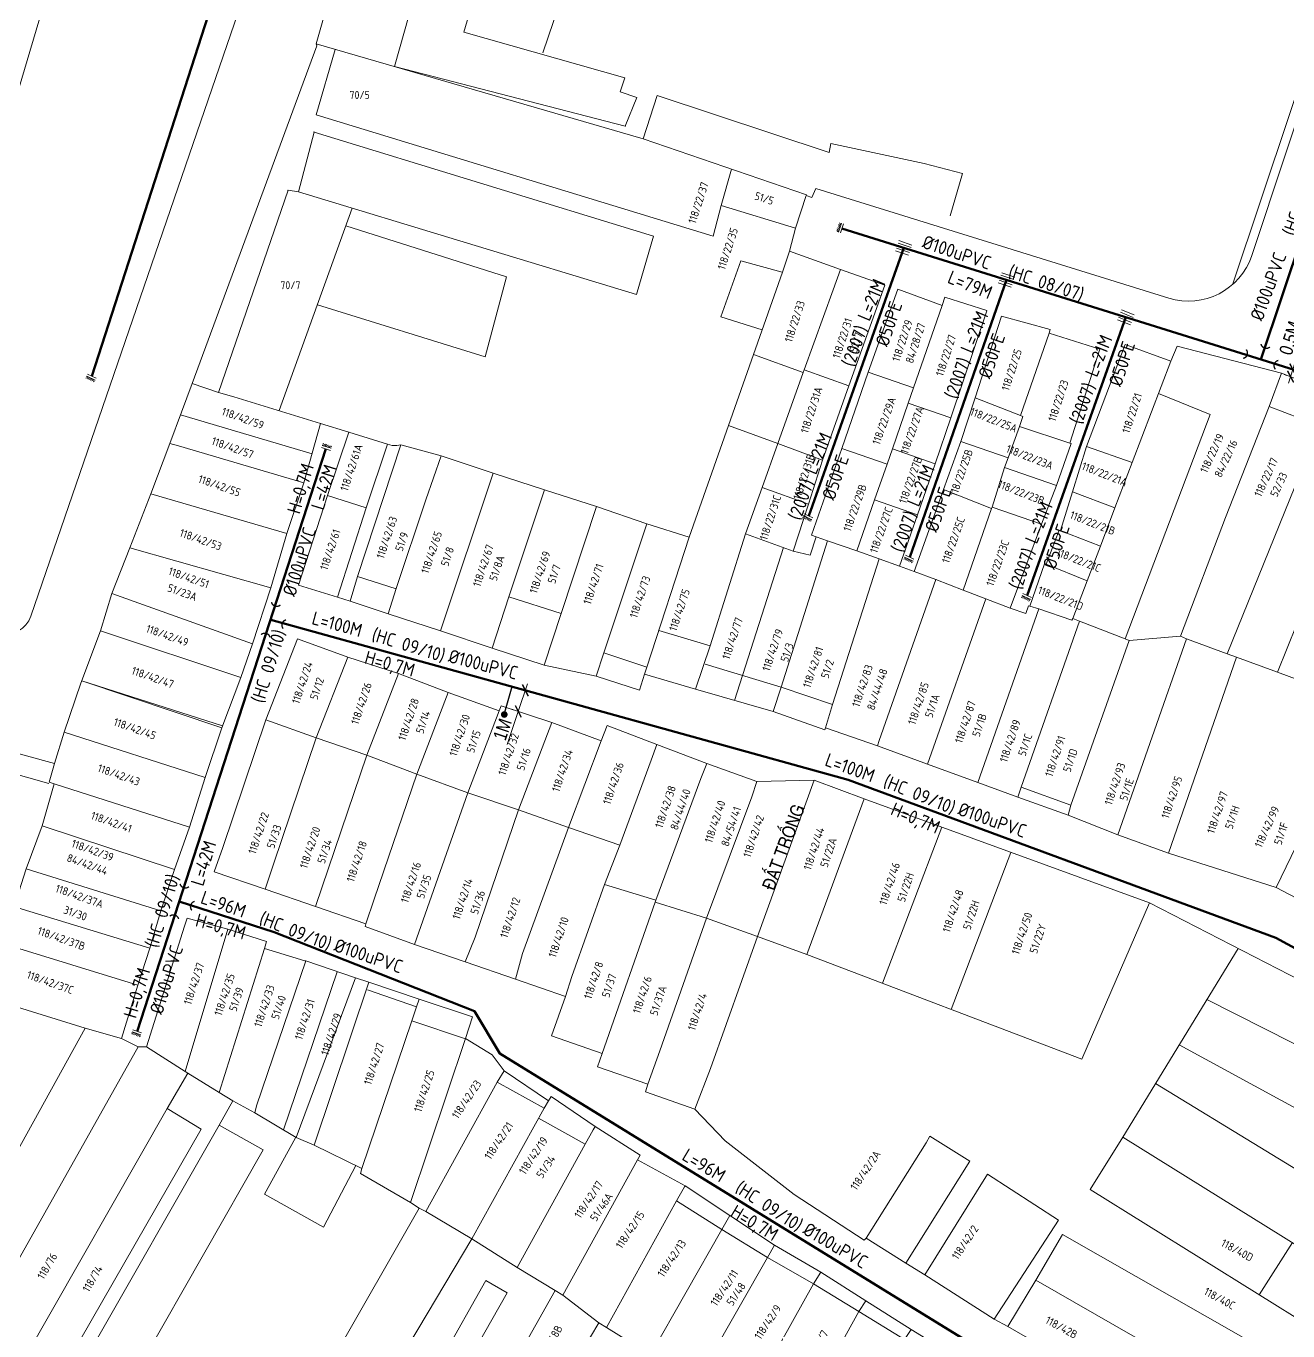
# Model space of a CAD drawing. Header units: inches. Extents: x 595615 to 1194060, y 1190840 to 2385448.
# Drawn here: x 596877.3 to 596971.9, y 1192069.7 to 1192167.6 of the extents above; entities that cross this region are included whole.
import ezdxf
from ezdxf.enums import TextEntityAlignment as Align

# ---------------------------------------------------------------- set-up
doc = ezdxf.new("R2010")
doc.units = ezdxf.units.IN
doc.header["$MEASUREMENT"] = 0
doc.layers.get('Defpoints').update_dxf_attribs({"color": 1})
for name, color, linetype, lineweight in [('Chitiet', 4, 'Continuous', 9), ('DN 100 uPVC', 4, 'Continuous', 50), ('DN 25 PE', 40, 'Continuous', 30), ('DN 50 PE', 4, 'Continuous', 50), ('DOSAU', 2, 'Continuous', 20), ('DUONG CACH LE', 112, 'Continuous', 5), ('NAM-CDAI', 220, 'Continuous', 25), ('Nen_HTHANH-TP', 9, 'Continuous', 0), ('Nen_SN-HTHANH-TP_new', 7, 'Continuous', 0), ('Nen_SN_HTHANH_old', 9, 'Continuous', 0), ('Te', 4, 'Continuous', 15), ('TEXT PIPE', 3, 'Continuous', 25), ('Text_DiaDanh', 9, 'Continuous', 0), ('TLK 15', 220, 'Continuous', 20)]:
    doc.layers.add(name, color=color, linetype=linetype, lineweight=lineweight)
doc.styles.add('Dia Danh', font='VHELVCN_0.TTF', dxfattribs={"height": 1})
doc.styles.add('Sonha_QTB', font='isocp.shx', dxfattribs={"height": 0.6, "bigfont": 'bigfont.shx'})
doc.styles.add('text', font='isocp2.shx')
doc.styles.add('VNI-HC', font='VHELVCN_0.TTF')
doc.dimstyles.new('DUONG KICH THUOC', dxfattribs={"dimtxt": 1, "dimasz": 0.7, "dimexe": 0.5, "dimexo": 0.3, "dimgap": 0.2, "dimtad": 1, "dimzin": 0, "dimdsep": 46, "dimtxsty": 'VNI-HC', "dimblk": 'ARCHTICK', "dimcen": 0.09, "dimdle": 0.5, "dimclrd": 256, "dimclre": 256, "dimclrt": 256, "dimadec": 0, "dimazin": 0, "dimtfac": 1, "dimtofl": 0, "dimtmove": 0, "dimatfit": 3, "dimfxl": 1, "dimtolj": 1, "dimtzin": 0, "dimlwd": -1, "dimlwe": -1, "dimarcsym": 0})

# ---------------------------------------------------------------- blocks, each defined once
blk = doc.blocks.new('TE1')
at = {"layer": 'Chitiet', "ltscale": 100, "const_width": 0.1}
for points in [[(-0.35, 1.276, 0.571257), (0.35, 1.276)], [(1.098, 0.35, 0.571257), (1.098, -0.35)], [(0.35, -1.276, 0.571257), (-0.35, -1.276)]]:
    blk.add_lwpolyline(points, format="xyb", dxfattribs=at)
for points in [[(0, -1.076), (0, 1.076)], [(0.898, 0), (0, 0)]]:
    blk.add_lwpolyline(points, dxfattribs=at)
blk = doc.blocks.new('BIT')
at = {"layer": 'Chitiet', "ltscale": 100}
for p, q in [((0.35, 0), (-0.35, 0)), ((-0.303, -0.163), (-0.35, -0.21)), ((0.35, -0.163), (-0.35, -0.163)), ((-0.179, -0.163), (-0.342, -0.325)), ((-0.056, -0.163), (-0.218, -0.325)), ((0.068, -0.163), (-0.094, -0.325)), ((0.192, -0.163), (0.029, -0.325)), ((0.316, -0.163), (0.153, -0.325)), ((0.35, -0.252), (0.277, -0.325))]:
    blk.add_line(p, q, dxfattribs=at)
blk = doc.blocks.new('_ArchTick')
at = {"color": 0, "linetype": 'ByBlock', "const_width": 0.15}
blk.add_lwpolyline([(-0.5, -0.5), (0.5, 0.5)], dxfattribs=at)
blk = doc.blocks.new('*D93')
at = {"layer": 'Defpoints', "color": 0}
for p in [(596972.127, 1192141.287), (596972.296, 1192141.827), (596972.296, 1192141.827)]:
    blk.add_point(p, dxfattribs=at)
at = {"layer": 'DUONG CACH LE'}
for p, q in [((596972.296, 1192141.827), (596973.39, 1192145.331)), ((596972.009, 1192141.916), (596971.818, 1192141.976)), ((596971.84, 1192141.376), (596971.649, 1192141.436)), ((596971.978, 1192140.809), (596972.296, 1192141.827))]:
    blk.add_line(p, q, dxfattribs=at)
at = {"layer": 'DUONG CACH LE', "xscale": 0.7, "yscale": 0.7, "zscale": 0.7}
for p, rotation in [((596972.296, 1192141.827), 72.64976495694594), ((596972.127, 1192141.287), 252.6497649569459)]:
    blk.add_blockref('_ArchTick', p, dxfattribs=dict(at, rotation=rotation))
at = {"layer": 'DUONG CACH LE', "insert": (596972.186, 1192144.151), "char_height": 1, "attachment_point": 5, "rotation": 72.64976, "style": 'VNI-HC'}
blk.add_mtext('\\A1;0,5M', dxfattribs=at)
blk = doc.blocks.new('*D195')
at = {"layer": 'Defpoints', "color": 0}
for p in [(596914.756, 1192117.766), (596914.227, 1192116.183), (596914.227, 1192116.183)]:
    blk.add_point(p, dxfattribs=at)
at = {"layer": 'DUONG CACH LE'}
for p, q in [((596914.915, 1192118.24), (596914.227, 1192116.183)), ((596914.472, 1192117.861), (596914.282, 1192117.924)), ((596914.227, 1192116.183), (596913.399, 1192113.705)), ((596913.943, 1192116.278), (596913.753, 1192116.341))]:
    blk.add_line(p, q, dxfattribs=at)
at = {"layer": 'DUONG CACH LE', "xscale": 0.7, "yscale": 0.7, "zscale": 0.7}
for p, rotation in [((596914.756, 1192117.766), 71.5206231109835), ((596914.227, 1192116.183), 251.5206231109835)]:
    blk.add_blockref('_ArchTick', p, dxfattribs=dict(at, rotation=rotation))
at = {"layer": 'DUONG CACH LE', "insert": (596913.038, 1192114.834), "char_height": 1, "attachment_point": 5, "rotation": 71.52062, "style": 'VNI-HC'}
blk.add_mtext('\\A1;1M', dxfattribs=at)
blk = doc.blocks.new('Kieng caunuoc')
at = {"layer": 'Chitiet', "ltscale": 100}
for p, q in [((-0.515, 0.401), (0.515, 0.401)), ((-0.515, 0.201), (0.515, 0.201)), ((-0.515, -0.201), (0.515, -0.201)), ((-0.515, -0.401), (0.515, -0.401))]:
    blk.add_line(p, q, dxfattribs=at)
blk = doc.blocks.new('TLK 15')
at = {"layer": 'TLK 15', "linetype": 'Continuous', "const_width": 0.25}
blk.add_lwpolyline([(-0.125, 0, 1), (0.125, 0, 1)], format="xyb", close=True, dxfattribs=at)

msp = doc.modelspace()

# ---------------------------------------------------------------- linework, layer by layer
at = {"layer": 'DN 100 uPVC'}
for points in [[(596916.36, 1192247.137), (596882.254, 1192141.321)], [(596969.893, 1192142.578), (596985.662, 1192189.672)], [(597007.268, 1192133.09), (596985.293, 1192142.446), (596980.802, 1192139.169), (596938.494, 1192152.388)], [(596899.81, 1192135.869), (596885.656, 1192092.192)], [(596895.669, 1192123.054), (596938.966, 1192111.058), (596971.023, 1192099.207), (596989.576, 1192089.123)], [(596888.814, 1192101.935), (596895.928, 1192099.625), (596910.942, 1192093.7), (596912.833, 1192090.524), (596969.933, 1192055.389)]]:
    msp.add_lwpolyline(points, dxfattribs=at)
at = {"layer": 'DN 25 PE'}
msp.add_line((596913.176, 1192115.951), (596913.756, 1192118.043), dxfattribs=at)
at = {"layer": 'DN 50 PE'}
for points in [[(596936.002, 1192130.852), (596943.122, 1192150.942)], [(596943.593, 1192127.741), (596950.828, 1192148.534)], [(596952.38, 1192124.875), (596959.785, 1192145.736)]]:
    msp.add_lwpolyline(points, dxfattribs=at)
at = {"layer": 'Nen_HTHANH-TP', "linetype": 'Continuous'}
for p, q in [((596910.144, 1192182.878), (596904.939, 1192164.544)), ((596913.428, 1192178.311), (596910.147, 1192167.128)), ((596899.077, 1192166.249), (596900.075, 1192169.82)), ((596917.265, 1192169.084), (596916.058, 1192165.573)), ((596922.22, 1192163.688), (596910.147, 1192167.128)), ((596889.768, 1192140.761), (596899.118, 1192166.099)), ((596899.062, 1192160.929), (596900.488, 1192165.83)), ((596899.077, 1192166.249), (596923.593, 1192159.109)), ((596899.118, 1192166.099), (596899.077, 1192166.249)), ((596922.252, 1192160.078), (596904.939, 1192164.544)), ((596922.22, 1192163.688), (596921.86, 1192162.637)), ((596921.86, 1192162.637), (596923.121, 1192162.208)), ((596923.121, 1192162.208), (596922.252, 1192160.078)), ((596924.641, 1192162.37), (596923.593, 1192159.109)), ((596937.534, 1192158.09), (596924.641, 1192162.37)), ((596899.062, 1192160.929), (596928.849, 1192151.813)), ((596897.756, 1192155.148), (596898.923, 1192159.629)), ((596898.923, 1192159.629), (596924.359, 1192151.819)), ((596923.593, 1192159.109), (596935.827, 1192154.919)), ((596937.663, 1192158.78), (596937.534, 1192158.09)), ((596944.655, 1192157.276), (596937.663, 1192158.78)), ((596929.447, 1192154.114), (596930.204, 1192156.845)), ((596947.535, 1192156.508), (596944.655, 1192157.276)), ((596947.535, 1192156.508), (596946.618, 1192153.347)), ((596891.759, 1192140.103), (596896.966, 1192155.267)), ((596896.966, 1192155.267), (596897.756, 1192155.148)), ((596923.093, 1192147.458), (596897.756, 1192155.148)), ((596935.817, 1192154.869), (596934.999, 1192152.418)), ((596935.827, 1192154.919), (596935.817, 1192154.869)), ((596935.817, 1192154.869), (596936.237, 1192154.719)), ((596936.237, 1192154.719), (596936.546, 1192155.389)), ((596896.31, 1192138.737), (596901.767, 1192153.931)), ((596928.849, 1192151.813), (596929.447, 1192154.114)), ((596929.447, 1192154.114), (596934.999, 1192152.418)), ((596913.342, 1192148.771), (596901.288, 1192152.591)), ((596924.359, 1192151.819), (596923.093, 1192147.458)), ((596934.999, 1192152.418), (596934.55, 1192150.688)), ((596934.55, 1192150.688), (596934.031, 1192149.127)), ((596934.55, 1192150.688), (596938.391, 1192149.331)), ((596930.911, 1192149.975), (596929.404, 1192145.783)), ((596934.011, 1192149.117), (596930.911, 1192149.975)), ((596913.342, 1192148.771), (596911.756, 1192142.779)), ((596931.856, 1192142.945), (596934.031, 1192149.127)), ((596938.391, 1192149.331), (596937.822, 1192147.79)), ((596938.391, 1192149.331), (596941.702, 1192148.153)), ((596937.822, 1192147.79), (596935.667, 1192141.789)), ((596941.702, 1192148.153), (596939.018, 1192140.591)), ((596942.672, 1192147.834), (596940.447, 1192141.622)), ((596942.672, 1192147.834), (596946.013, 1192146.617)), ((596946.013, 1192146.617), (596946.213, 1192147.237)), ((596946.213, 1192147.237), (596949.354, 1192146.24)), ((596911.756, 1192142.779), (596899.163, 1192146.659)), ((596929.404, 1192145.783), (596932.515, 1192144.806)), ((596943.858, 1192140.435), (596946.013, 1192146.617)), ((596949.344, 1192146.22), (596946.65, 1192138.197)), ((596950.454, 1192145.82), (596948.469, 1192139.689)), ((596949.354, 1192146.24), (596949.344, 1192146.22)), ((596954.105, 1192144.823), (596950.454, 1192145.82)), ((596954.035, 1192144.553), (596954.105, 1192144.823)), ((596954.035, 1192144.553), (596951.87, 1192138.372)), ((596957.836, 1192143.346), (596954.035, 1192144.553)), ((596929.981, 1192137.614), (596931.856, 1192142.945)), ((596931.856, 1192142.945), (596935.597, 1192141.598)), ((596957.836, 1192143.346), (596955.582, 1192136.305)), ((596959.736, 1192143.688), (596956.832, 1192136.046)), ((596959.736, 1192143.688), (596963.157, 1192142.451)), ((596963.157, 1192142.451), (596963.626, 1192143.581)), ((596963.626, 1192143.581), (596971.447, 1192141.557)), ((596963.157, 1192142.451), (596960.263, 1192134.858)), ((596935.597, 1192141.598), (596933.692, 1192136.277)), ((596935.667, 1192141.789), (596935.597, 1192141.598)), ((596939.018, 1192140.591), (596935.667, 1192141.789)), ((596940.447, 1192141.622), (596938.482, 1192135.891)), ((596940.447, 1192141.622), (596943.858, 1192140.435)), ((596971.447, 1192141.557), (596970.519, 1192139.057)), ((596971.447, 1192141.557), (596975.179, 1192140.07)), ((596888.97, 1192138.631), (596889.768, 1192140.761)), ((596889.768, 1192140.761), (596891.759, 1192140.103)), ((596891.759, 1192140.103), (596892.909, 1192139.774)), ((596939.018, 1192140.591), (596937.033, 1192135.03)), ((596943.469, 1192139.305), (596943.858, 1192140.435)), ((596962.219, 1192140.01), (596966.1, 1192138.443)), ((596892.909, 1192139.774), (596899.4, 1192137.769)), ((596943.469, 1192139.305), (596942.272, 1192135.874)), ((596946.65, 1192138.197), (596943.469, 1192139.305)), ((596948.469, 1192139.689), (596947.412, 1192136.428)), ((596948.469, 1192139.689), (596951.87, 1192138.372)), ((596970.519, 1192139.057), (596967.246, 1192130.714)), ((596970.519, 1192139.057), (596974.281, 1192137.59)), ((596888.102, 1192136.27), (596888.97, 1192138.631)), ((596888.89, 1192138.411), (596898.762, 1192135.509)), ((596946.65, 1192138.197), (596945.493, 1192134.756)), ((596952.05, 1192138.302), (596951.801, 1192137.542)), ((596951.87, 1192138.372), (596952.05, 1192138.302)), ((596966.1, 1192138.443), (596959.723, 1192121.628)), ((596899.4, 1192137.769), (596898.144, 1192133.318)), ((596899.41, 1192137.789), (596899.4, 1192137.769)), ((596899.4, 1192137.769), (596901.511, 1192137.131)), ((596901.511, 1192137.131), (596899.935, 1192132.38)), ((596901.511, 1192137.141), (596901.511, 1192137.131)), ((596901.511, 1192137.131), (596904.432, 1192136.223)), ((596929.981, 1192137.614), (596927.037, 1192129.242)), ((596929.981, 1192137.614), (596933.692, 1192136.277)), ((596951.801, 1192137.542), (596950.953, 1192135.201)), ((596955.582, 1192136.305), (596951.801, 1192137.542)), ((596974.281, 1192137.59), (596967.384, 1192120.504)), ((596886.685, 1192132.489), (596888.102, 1192136.27)), ((596888.102, 1192136.27), (596888.742, 1192136.101)), ((596888.742, 1192136.101), (596898.144, 1192133.318)), ((596905.432, 1192136.174), (596902.18, 1192126.311)), ((596904.432, 1192136.223), (596902.816, 1192131.442)), ((596904.432, 1192136.223), (596904.772, 1192136.134)), ((596904.772, 1192136.134), (596905.112, 1192136.114)), ((596905.112, 1192136.114), (596905.432, 1192136.174)), ((596905.432, 1192136.174), (596908.452, 1192135.357)), ((596933.692, 1192136.277), (596932.504, 1192132.976)), ((596937.033, 1192135.03), (596933.692, 1192136.277)), ((596947.412, 1192136.428), (596946.104, 1192132.817)), ((596950.953, 1192135.201), (596947.412, 1192136.428)), ((596955.672, 1192136.265), (596954.584, 1192133.124)), ((596955.582, 1192136.305), (596955.672, 1192136.265)), ((596956.832, 1192136.046), (596955.775, 1192132.645)), ((596956.832, 1192136.046), (596960.263, 1192134.858)), ((596978.301, 1192136.953), (596971.146, 1192119.127)), ((596908.452, 1192135.357), (596907.305, 1192132.046)), ((596908.452, 1192135.357), (596912.333, 1192134.06)), ((596937.033, 1192135.03), (596935.975, 1192131.729)), ((596938.482, 1192135.891), (596936.207, 1192129.399)), ((596938.482, 1192135.891), (596941.873, 1192134.714)), ((596942.272, 1192135.874), (596941.873, 1192134.714)), ((596945.493, 1192134.756), (596942.272, 1192135.874)), ((596950.953, 1192135.201), (596950.683, 1192134.471)), ((596912.333, 1192134.06), (596908.383, 1192122.226)), ((596912.333, 1192134.06), (596916.184, 1192132.793)), ((596941.873, 1192134.714), (596940.945, 1192132.053)), ((596945.493, 1192134.756), (596944.166, 1192130.935)), ((596950.683, 1192134.471), (596949.746, 1192131.51)), ((596954.584, 1192133.124), (596950.683, 1192134.471)), ((596960.263, 1192134.858), (596958.956, 1192131.437)), ((596898.144, 1192133.318), (596896.877, 1192129.527)), ((596954.584, 1192133.124), (596953.447, 1192130.213)), ((596885.098, 1192128.458), (596886.685, 1192132.489)), ((596886.685, 1192132.489), (596896.877, 1192129.527)), ((596899.935, 1192132.38), (596897.76, 1192125.648)), ((596902.816, 1192131.442), (596899.935, 1192132.38)), ((596916.184, 1192132.793), (596913.511, 1192124.771)), ((596916.184, 1192132.793), (596920.085, 1192131.556)), ((596932.504, 1192132.976), (596931.257, 1192129.495)), ((596935.975, 1192131.729), (596932.504, 1192132.976)), ((596946.104, 1192132.817), (596943.909, 1192126.685)), ((596946.104, 1192132.817), (596949.716, 1192131.41)), ((596955.775, 1192132.645), (596954.867, 1192129.744)), ((596955.775, 1192132.645), (596958.956, 1192131.437)), ((596902.816, 1192131.442), (596900.661, 1192124.75)), ((596907.305, 1192132.046), (596905.08, 1192125.404)), ((596920.085, 1192131.556), (596917.442, 1192123.524)), ((596920.085, 1192131.556), (596923.857, 1192130.259)), ((596935.975, 1192131.729), (596934.838, 1192128.208)), ((596940.945, 1192132.053), (596939.608, 1192128.212)), ((596944.166, 1192130.935), (596940.945, 1192132.053)), ((596949.716, 1192131.41), (596947.571, 1192125.268)), ((596949.716, 1192131.41), (596949.746, 1192131.51)), ((596953.447, 1192130.213), (596949.746, 1192131.51)), ((596958.956, 1192131.437), (596957.868, 1192128.586)), ((596923.857, 1192130.259), (596920.634, 1192120.566)), ((596927.037, 1192129.242), (596923.857, 1192130.259)), ((596944.166, 1192130.935), (596942.819, 1192127.084)), ((596953.447, 1192130.213), (596951.112, 1192123.931)), ((596967.246, 1192130.714), (596963.873, 1192121.821)), ((596896.877, 1192129.527), (596895.67, 1192125.456)), ((596923.875, 1192119.489), (596927.037, 1192129.242)), ((596928.624, 1192121.113), (596931.257, 1192129.495)), ((596934.838, 1192128.208), (596931.257, 1192129.495)), ((596936.557, 1192129.269), (596936.118, 1192127.889)), ((596936.557, 1192129.269), (596936.207, 1192129.399)), ((596937.408, 1192128.98), (596936.557, 1192129.269)), ((596954.777, 1192129.774), (596953.799, 1192127.223)), ((596954.867, 1192129.744), (596954.777, 1192129.774)), ((596954.777, 1192129.774), (596957.868, 1192128.586)), ((596883.761, 1192125.017), (596885.098, 1192128.458)), ((596885.098, 1192128.458), (596895.67, 1192125.456)), ((596934.098, 1192128.477), (596930.427, 1192117.004)), ((596933.936, 1192117.997), (596937.408, 1192128.98)), ((596936.118, 1192127.889), (596934.838, 1192128.208)), ((596939.608, 1192128.212), (596937.408, 1192128.98)), ((596941.279, 1192127.623), (596939.608, 1192128.212)), ((596957.868, 1192128.586), (596956.87, 1192125.966)), ((596937.777, 1192116.7), (596941.279, 1192127.623)), ((596941.279, 1192127.623), (596942.819, 1192127.084)), ((596953.689, 1192127.253), (596952.572, 1192124.082)), ((596953.799, 1192127.223), (596953.689, 1192127.253)), ((596953.799, 1192127.223), (596956.87, 1192125.966)), ((596902.18, 1192126.311), (596901.611, 1192124.461)), ((596902.18, 1192126.311), (596905.08, 1192125.384)), ((596943.909, 1192126.685), (596942.819, 1192127.084)), ((596945.52, 1192126.066), (596943.909, 1192126.685)), ((596895.67, 1192125.456), (596894.304, 1192121.245)), ((596897.76, 1192125.648), (596900.661, 1192124.75)), ((596905.08, 1192125.404), (596904.462, 1192123.503)), ((596941.29, 1192113.993), (596945.52, 1192126.066)), ((596945.52, 1192126.066), (596945.53, 1192126.096)), ((596947.571, 1192125.268), (596945.52, 1192126.066)), ((596949.281, 1192124.619), (596947.571, 1192125.268)), ((596956.87, 1192125.966), (596955.792, 1192123.145)), ((596882.893, 1192122.216), (596883.761, 1192125.017)), ((596883.761, 1192125.017), (596894.304, 1192121.245)), ((596900.661, 1192124.75), (596901.611, 1192124.461)), ((596901.611, 1192124.461), (596904.462, 1192123.503)), ((596913.511, 1192124.771), (596912.264, 1192120.93)), ((596913.511, 1192124.771), (596917.442, 1192123.524)), ((596949.281, 1192124.619), (596944.901, 1192112.216)), ((596951.112, 1192123.931), (596949.281, 1192124.619)), ((596904.462, 1192123.503), (596908.383, 1192122.226)), ((596916.155, 1192119.653), (596917.442, 1192123.524)), ((596948.682, 1192110.859), (596953.242, 1192123.863)), ((596952.272, 1192123.522), (596951.112, 1192123.931)), ((596952.481, 1192124.112), (596952.272, 1192123.522)), ((596952.572, 1192124.082), (596952.481, 1192124.112)), ((596952.572, 1192124.082), (596953.242, 1192123.863)), ((596953.242, 1192123.863), (596955.732, 1192123.025)), ((596956.312, 1192122.945), (596951.932, 1192110.492)), ((596955.732, 1192123.025), (596955.792, 1192123.145)), ((596955.792, 1192123.145), (596956.312, 1192122.945)), ((596956.312, 1192122.945), (596959.723, 1192121.628)), ((596881.436, 1192118.305), (596882.893, 1192122.216)), ((596882.893, 1192122.216), (596893.426, 1192118.714)), ((596897.673, 1192121.638), (596895.298, 1192115.546)), ((596901.445, 1192120.251), (596897.673, 1192121.638)), ((596908.383, 1192122.226), (596912.264, 1192120.93)), ((596928.624, 1192121.113), (596924.763, 1192122.24)), ((596960.024, 1192121.508), (596955.654, 1192109.155)), ((596959.185, 1192106.917), (596964.323, 1192121.632)), ((596960.024, 1192121.508), (596959.723, 1192121.628)), ((596963.873, 1192121.821), (596960.024, 1192121.508)), ((596964.323, 1192121.632), (596963.873, 1192121.821)), ((596964.323, 1192121.632), (596967.384, 1192120.504)), ((596894.304, 1192121.245), (596893.426, 1192118.714)), ((596912.264, 1192120.93), (596916.155, 1192119.653)), ((596920.056, 1192118.836), (596920.634, 1192120.566)), ((596923.875, 1192119.489), (596920.634, 1192120.566)), ((596927.517, 1192117.842), (596928.624, 1192121.113)), ((596968.075, 1192120.255), (596967.384, 1192120.504)), ((596852.675, 1192119.572), (596879.461, 1192112.283)), ((596852.675, 1192119.572), (596879.461, 1192112.283)), ((596899.079, 1192114.199), (596901.445, 1192120.251)), ((596901.445, 1192120.251), (596905.256, 1192119.034)), ((596916.155, 1192119.653), (596920.056, 1192118.836)), ((596923.696, 1192118.969), (596923.875, 1192119.489)), ((596928.235, 1192119.733), (596933.936, 1192117.997)), ((596962.986, 1192105.541), (596968.075, 1192120.255)), ((596968.075, 1192120.255), (596971.146, 1192119.127)), ((596891.999, 1192114.953), (596881.506, 1192118.485)), ((596881.506, 1192118.485), (596892.059, 1192115.093)), ((596893.426, 1192118.714), (596891.999, 1192114.953)), ((596905.256, 1192119.034), (596902.871, 1192112.892)), ((596905.256, 1192119.034), (596908.977, 1192117.597)), ((596920.056, 1192118.836), (596923.307, 1192117.769)), ((596923.307, 1192117.769), (596923.696, 1192118.969)), ((596923.696, 1192118.969), (596927.517, 1192117.842)), ((596974.897, 1192117.74), (596971.146, 1192119.127)), ((596880.179, 1192114.634), (596881.436, 1192118.305)), ((596908.977, 1192117.597), (596906.612, 1192111.465)), ((596908.977, 1192117.597), (596912.798, 1192116.22)), ((596927.517, 1192117.842), (596933.328, 1192116.167)), ((596933.328, 1192116.167), (596933.936, 1192117.997)), ((596933.936, 1192117.997), (596937.777, 1192116.7)), ((596912.798, 1192116.22), (596912.948, 1192116.61)), ((596912.948, 1192116.61), (596916.739, 1192115.343)), ((596937.249, 1192114.96), (596937.777, 1192116.7)), ((596977.677, 1192116.722), (596971.039, 1192102.967)), ((596895.298, 1192115.546), (596892.066, 1192105.983)), ((596895.298, 1192115.546), (596899.079, 1192114.199)), ((596912.798, 1192116.22), (596910.443, 1192110.088)), ((596933.328, 1192116.167), (596937.199, 1192114.81)), ((596879.461, 1192112.283), (596880.179, 1192114.634)), ((596880.179, 1192114.634), (596890.752, 1192111.232)), ((596891.999, 1192114.953), (596890.752, 1192111.232)), ((596916.739, 1192115.343), (596914.234, 1192108.791)), ((596920.44, 1192113.966), (596916.739, 1192115.343)), ((596920.889, 1192115.117), (596920.44, 1192113.966)), ((596924.61, 1192113.69), (596920.889, 1192115.117)), ((596937.249, 1192114.96), (596937.199, 1192114.81)), ((596937.249, 1192114.96), (596941.15, 1192113.603)), ((596895.867, 1192104.716), (596899.079, 1192114.199)), ((596902.871, 1192112.892), (596899.079, 1192114.199)), ((596920.44, 1192113.966), (596917.995, 1192107.484)), ((596924.191, 1192112.529), (596924.61, 1192113.69)), ((596924.61, 1192113.69), (596928.361, 1192112.283)), ((596941.15, 1192113.603), (596941.29, 1192113.993)), ((596941.15, 1192113.603), (596944.901, 1192112.216)), ((596902.871, 1192112.892), (596899.03, 1192101.559)), ((596906.612, 1192111.465), (596902.871, 1192112.892)), ((596921.836, 1192106.157), (596924.191, 1192112.529)), ((596879.461, 1192112.283), (596879.062, 1192110.873)), ((596879.461, 1192112.283), (596879.062, 1192110.873)), ((596928.361, 1192112.283), (596927.922, 1192111.152)), ((596932.112, 1192110.916), (596928.361, 1192112.283)), ((596944.901, 1192112.216), (596948.682, 1192110.859)), ((596879.442, 1192110.743), (596878.535, 1192107.612)), ((596879.442, 1192110.743), (596878.535, 1192107.612)), ((596879.062, 1192110.873), (596879.442, 1192110.743)), ((596879.062, 1192110.873), (596879.442, 1192110.743)), ((596879.442, 1192110.743), (596889.575, 1192107.501)), ((596890.752, 1192111.232), (596889.575, 1192107.501)), ((596903.429, 1192102.102), (596906.612, 1192111.465)), ((596906.612, 1192111.465), (596910.443, 1192110.088)), ((596927.922, 1192111.152), (596924.539, 1192102.03)), ((596931.743, 1192109.775), (596932.112, 1192110.916)), ((596936.402, 1192111.029), (596932.112, 1192110.916)), ((596932.151, 1192099.306), (596936.402, 1192111.029)), ((596936.402, 1192111.029), (596940.163, 1192109.632)), ((596948.682, 1192110.859), (596951.673, 1192109.751)), ((596906.442, 1192098.715), (596910.443, 1192110.088)), ((596910.443, 1192110.088), (596914.234, 1192108.791)), ((596928.33, 1192100.683), (596931.743, 1192109.775)), ((596940.163, 1192109.632), (596935.863, 1192097.949)), ((596940.163, 1192109.632), (596961.549, 1192101.819)), ((596951.932, 1192110.492), (596951.673, 1192109.751)), ((596951.673, 1192109.751), (596955.444, 1192108.394)), ((596955.654, 1192109.155), (596951.932, 1192110.492)), ((596914.234, 1192108.791), (596910.992, 1192099.249)), ((596914.234, 1192108.791), (596917.995, 1192107.484)), ((596955.654, 1192109.155), (596955.444, 1192108.394)), ((596878.535, 1192107.612), (596877.327, 1192104.381)), ((596878.535, 1192107.612), (596877.327, 1192104.381)), ((596888.447, 1192104.32), (596878.535, 1192107.612)), ((596955.444, 1192108.394), (596959.185, 1192106.917)), ((596889.575, 1192107.501), (596888.447, 1192104.32)), ((596917.995, 1192107.484), (596914.553, 1192098.021)), ((596917.995, 1192107.484), (596921.836, 1192106.157)), ((596959.185, 1192106.917), (596962.986, 1192105.541)), ((596892.066, 1192105.983), (596891.418, 1192104.153)), ((596921.836, 1192106.157), (596920.698, 1192103.216)), ((596895.249, 1192102.866), (596895.867, 1192104.716)), ((596877.327, 1192104.381), (596876.42, 1192101.561)), ((596877.327, 1192104.381), (596876.42, 1192101.561)), ((596877.327, 1192104.381), (596887.42, 1192101.22)), ((596888.447, 1192104.32), (596887.42, 1192101.22)), ((596891.418, 1192104.153), (596895.249, 1192102.866)), ((596899.03, 1192101.559), (596895.249, 1192102.866)), ((596920.698, 1192103.216), (596918.234, 1192096.294)), ((596924.539, 1192102.03), (596920.698, 1192103.216)), ((596974.42, 1192101.19), (596971.039, 1192102.967)), ((596902.801, 1192100.242), (596903.429, 1192102.102)), ((596924.479, 1192101.869), (596920.509, 1192090.536)), ((596924.539, 1192102.03), (596924.479, 1192101.869)), ((596924.479, 1192101.869), (596928.33, 1192100.683)), ((596886.612, 1192098.419), (596876.7, 1192101.461)), ((596887.42, 1192101.22), (596886.612, 1192098.419)), ((596899.03, 1192101.559), (596902.801, 1192100.242)), ((596889.211, 1192100.081), (596886.348, 1192091.039)), ((596889.4, 1192100.671), (596889.211, 1192100.081)), ((596889.24, 1192089.171), (596892.461, 1192099.854)), ((596892.461, 1192099.854), (596889.4, 1192100.671)), ((596895.352, 1192098.926), (596892.461, 1192099.854)), ((596902.801, 1192100.242), (596902.751, 1192100.042)), ((596902.751, 1192100.042), (596906.442, 1192098.715)), ((596928.33, 1192100.683), (596924.838, 1192090.72)), ((596928.33, 1192100.683), (596932.151, 1192099.306)), ((596895.192, 1192098.396), (596895.352, 1192098.926)), ((596910.992, 1192099.249), (596910.253, 1192097.408)), ((596928.639, 1192089.403), (596932.151, 1192099.306)), ((596935.863, 1192097.949), (596932.151, 1192099.306)), ((596875.812, 1192098.71), (596885.694, 1192095.658)), ((596885.694, 1192095.658), (596886.612, 1192098.419)), ((596895.192, 1192098.396), (596891.801, 1192087.613)), ((596898.233, 1192097.488), (596895.192, 1192098.396)), ((596910.253, 1192097.408), (596906.442, 1192098.715)), ((596914.553, 1192098.021), (596914.014, 1192096.111)), ((596968.191, 1192098.406), (596959.544, 1192084.268)), ((596898.293, 1192097.468), (596894.592, 1192086.615)), ((596898.293, 1192097.468), (596898.233, 1192097.488)), ((596902.024, 1192096.201), (596898.293, 1192097.468)), ((596914.014, 1192096.111), (596910.253, 1192097.408)), ((596896.633, 1192084.797), (596900.654, 1192096.66)), ((596902.024, 1192096.201), (596897.574, 1192084.238)), ((596903.014, 1192095.892), (596898.934, 1192083.659)), ((596903.014, 1192095.892), (596902.024, 1192096.201)), ((596906.795, 1192094.615), (596903.014, 1192095.892)), ((596917.755, 1192094.794), (596914.014, 1192096.111)), ((596918.234, 1192096.294), (596917.755, 1192094.794)), ((596884.468, 1192091.647), (596885.694, 1192095.658)), ((596906.596, 1192094.025), (596902.915, 1192095.302)), ((596874.485, 1192094.679), (596881.767, 1192092.425)), ((596906.596, 1192094.025), (596906.237, 1192092.985)), ((596906.795, 1192094.615), (596906.596, 1192094.025)), ((596910.806, 1192093.288), (596906.795, 1192094.615)), ((596917.755, 1192094.794), (596916.727, 1192091.853)), ((596906.237, 1192092.985), (596902.506, 1192081.902)), ((596906.237, 1192092.985), (596910.268, 1192091.638)), ((596910.268, 1192091.668), (596910.806, 1192093.288)), ((596881.767, 1192092.425), (596868.976, 1192069.455)), ((596881.767, 1192092.425), (596884.468, 1192091.647)), ((596872.437, 1192067.427), (596885.738, 1192091.028)), ((596885.738, 1192091.028), (596884.468, 1192091.647)), ((596886.348, 1192091.039), (596885.738, 1192091.028)), ((596886.348, 1192091.039), (596889.24, 1192089.171)), ((596910.268, 1192091.668), (596906.138, 1192079.355)), ((596912.279, 1192090.42), (596910.268, 1192091.668)), ((596916.727, 1192091.853), (596920.509, 1192090.536)), ((596913.17, 1192089.23), (596912.279, 1192090.42)), ((596920.509, 1192090.536), (596920.159, 1192089.526)), ((596924.838, 1192090.72), (596923.93, 1192088.229)), ((596889.44, 1192089.051), (596887.902, 1192086.41)), ((596889.24, 1192089.171), (596889.44, 1192089.051)), ((596889.44, 1192089.051), (596891.801, 1192087.613)), ((596913.17, 1192089.23), (596912.64, 1192088.37)), ((596916.491, 1192086.983), (596913.17, 1192089.23)), ((596920.159, 1192089.526), (596923.93, 1192088.229)), ((596927.462, 1192086.362), (596928.639, 1192089.403)), ((596912.64, 1192088.37), (596907.308, 1192078.686)), ((596912.64, 1192088.37), (596916.172, 1192086.423)), ((596923.93, 1192088.229), (596923.761, 1192087.659)), ((596891.801, 1192087.613), (596892.821, 1192086.984)), ((596916.701, 1192087.303), (596916.491, 1192086.983)), ((596919.983, 1192085.066), (596916.701, 1192087.303)), ((596923.761, 1192087.659), (596927.462, 1192086.362)), ((596875.939, 1192065.46), (596887.902, 1192086.41)), ((596887.902, 1192086.41), (596890.463, 1192084.862)), ((596892.821, 1192086.984), (596891.803, 1192085.163)), ((596892.821, 1192086.984), (596894.482, 1192086.075)), ((596894.592, 1192086.615), (596894.482, 1192086.075)), ((596910.75, 1192076.628), (596916.172, 1192086.423)), ((596916.172, 1192086.423), (596916.491, 1192086.983)), ((596927.462, 1192086.362), (596929.734, 1192083.974)), ((596878.647, 1192062.13), (596891.803, 1192085.163)), ((596891.803, 1192085.163), (596895.094, 1192083.296)), ((596894.482, 1192086.075), (596897.574, 1192084.238)), ((596919.244, 1192083.735), (596915.752, 1192085.672)), ((596890.463, 1192084.862), (596878.43, 1192063.902)), ((596897.514, 1192084.198), (596895.207, 1192079.976)), ((596898.934, 1192083.659), (596897.574, 1192084.238)), ((596919.244, 1192083.735), (596919.843, 1192084.816)), ((596919.843, 1192084.816), (596919.983, 1192085.066)), ((596923.365, 1192082.919), (596919.983, 1192085.066)), ((596945.084, 1192084.336), (596944.794, 1192083.836)), ((596945.084, 1192084.336), (596948.075, 1192082.469)), ((596959.544, 1192084.268), (596957.097, 1192080.336)), ((596959.544, 1192084.268), (596976.114, 1192073.948)), ((596895.094, 1192083.296), (596881.927, 1192060.187)), ((596902.506, 1192081.902), (596898.934, 1192083.659)), ((596914.152, 1192074.491), (596919.244, 1192083.735)), ((596929.734, 1192083.974), (596934.917, 1192079.948)), ((596944.794, 1192083.836), (596940.3, 1192076.672)), ((596923.165, 1192082.568), (596917.573, 1192072.414)), ((596923.365, 1192082.919), (596923.165, 1192082.568)), ((596926.737, 1192080.601), (596923.165, 1192082.568)), ((596948.075, 1192082.469), (596943.281, 1192074.815)), ((596899.629, 1192077.499), (596902.055, 1192082.131)), ((596902.406, 1192081.522), (596902.506, 1192081.902)), ((596906.138, 1192079.355), (596902.406, 1192081.522)), ((596949.416, 1192081.49), (596944.712, 1192073.926)), ((596949.416, 1192081.49), (596954.739, 1192078.044)), ((596926.087, 1192079.481), (596926.697, 1192080.521)), ((596926.697, 1192080.521), (596926.737, 1192080.601)), ((596930.078, 1192078.374), (596926.737, 1192080.601)), ((596957.097, 1192080.336), (596973.805, 1192069.932)), ((596895.207, 1192079.976), (596899.629, 1192077.499)), ((596906.138, 1192079.355), (596906.808, 1192078.935)), ((596920.845, 1192069.977), (596926.087, 1192079.481)), ((596926.087, 1192079.481), (596929.479, 1192077.344)), ((596934.917, 1192079.948), (596940.17, 1192076.532)), ((596906.808, 1192078.935), (596893.167, 1192055.174)), ((596906.808, 1192078.935), (596907.308, 1192078.686)), ((596907.308, 1192078.686), (596910.75, 1192076.628)), ((596930.078, 1192078.374), (596929.479, 1192077.344)), ((596933.44, 1192076.147), (596930.078, 1192078.374)), ((596929.479, 1192077.344), (596924.127, 1192067.939)), ((596929.479, 1192077.344), (596932.901, 1192075.246)), ((596949.915, 1192070.6), (596954.739, 1192078.044)), ((596896.169, 1192052.227), (596910.75, 1192076.628)), ((596910.75, 1192076.628), (596914.152, 1192074.491)), ((596940.17, 1192076.532), (596940.3, 1192076.672)), ((596940.3, 1192076.672), (596943.281, 1192074.815)), ((596955.03, 1192076.964), (596953.032, 1192073.523)), ((596972.239, 1192067.149), (596955.03, 1192076.964)), ((596969.783, 1192072.436), (596972.26, 1192076.348)), ((596933.44, 1192076.147), (596932.901, 1192075.246)), ((596936.902, 1192074.129), (596933.44, 1192076.147)), ((596916.983, 1192072.763), (596914.152, 1192074.491)), ((596932.901, 1192075.246), (596927.529, 1192065.822)), ((596932.901, 1192075.246), (596936.353, 1192073.249)), ((596943.281, 1192074.815), (596944.712, 1192073.926)), ((596911.792, 1192073.509), (596898.901, 1192050.699)), ((596911.792, 1192073.509), (596913.393, 1192072.581)), ((596936.902, 1192074.129), (596936.353, 1192073.249)), ((596940.274, 1192071.992), (596936.902, 1192074.129)), ((596944.712, 1192073.926), (596949.915, 1192070.6)), ((596950.925, 1192070.061), (596953.032, 1192073.523)), ((596953.032, 1192073.523), (596970.22, 1192063.697)), ((596913.393, 1192072.581), (596900.431, 1192049.86)), ((596913.059, 1192065.76), (596916.983, 1192072.763)), ((596916.983, 1192072.763), (596917.573, 1192072.414)), ((596917.573, 1192072.414), (596920.255, 1192070.346)), ((596936.353, 1192073.249), (596930.97, 1192063.645)), ((596936.353, 1192073.249), (596939.764, 1192071.192)), ((596939.764, 1192071.192), (596940.274, 1192071.992)), ((596943.675, 1192069.825), (596940.274, 1192071.992)), ((596934.392, 1192061.527), (596939.764, 1192071.192)), ((596939.764, 1192071.192), (596943.176, 1192069.095)), ((596949.915, 1192070.6), (596950.925, 1192070.061)), ((596920.255, 1192070.346), (596919.027, 1192068.245)), ((596920.255, 1192070.346), (596920.845, 1192069.977)), ((596924.127, 1192067.939), (596920.845, 1192069.977)), ((596943.675, 1192069.825), (596943.176, 1192069.095)), ((596947.057, 1192067.768), (596943.675, 1192069.825)), ((596950.925, 1192070.061), (596968.151, 1192060.207))]:
    msp.add_line(p, q, dxfattribs=at)
for points in [[(596882.444, 1192257.606), (596855.99, 1192264.637, 0.418122), (596854.763, 1192263.915), (596822.774, 1192136.762, 0.41717), (596824.245, 1192134.33), (596875.323, 1192122.025, 0.386855), (596877.683, 1192123.32), (596894.658, 1192172.766), (596898.093, 1192183.838), (596907.828, 1192215.274), (596917.581, 1192245.826)], [(596936.546, 1192155.389), (596962.994, 1192147.177, 0.408454), (596969.221, 1192150.376), (596979.427, 1192181.092, 0.408972), (596978.194, 1192183.609), (596965.343, 1192188.136)]]:
    msp.add_lwpolyline(points, format="xyb", dxfattribs=at)
for points in [[(596873.013, 1192150.244), (596891.204, 1192211.537)], [(596978.516, 1192180.315), (596967.762, 1192148.183)], [(596805.553, 1192130.692), (596870.276, 1192113.249), (596879.034, 1192110.772)], [(596962.986, 1192105.541), (596971.039, 1192102.967)], [(596961.549, 1192101.819), (596985.163, 1192089.683)], [(596982.987, 1192085.899), (596965.848, 1192094.576)], [(596980.717, 1192081.952), (596963.779, 1192091.193)], [(596978.545, 1192078.175), (596962.005, 1192088.292)]]:
    msp.add_lwpolyline(points, dxfattribs=at)
at = {"layer": 'Nen_HTHANH-TP'}
for points in [[(596945.975, 1192107.509), (596941.522, 1192095.797)], [(596951.166, 1192105.613), (596946.687, 1192093.833)], [(596935.863, 1192097.949), (596956.471, 1192090.113), (596961.549, 1192101.819)]]:
    msp.add_lwpolyline(points, dxfattribs=at)
at = {"layer": 'Nen_HTHANH-TP', "linetype": 'Continuous'}
for p in [(596898.923, 1192159.629), (596922.252, 1192160.078), (596896.966, 1192155.267)]:
    msp.add_point(p, dxfattribs=at)

# ---------------------------------------------------------------- block references
at = {"layer": 'Chitiet'}
for name, p, rotation in [('BIT', (596938.5, 1192152.403), 251.5704562930161), ('Kieng caunuoc', (596943.122, 1192150.942), 341.3271894271537), ('Kieng caunuoc', (596950.828, 1192148.534), 341.3271894271537), ('Kieng caunuoc', (596959.785, 1192145.736), 338.1431317035809), ('BIT', (596882.254, 1192141.321), 333.6790486880175), ('BIT', (596899.81, 1192135.869), 161.7650174556943), ('BIT', (596935.987, 1192130.859), 334.489377316095), ('BIT', (596943.578, 1192127.748), 334.489377316095), ('BIT', (596952.38, 1192124.875), 334.489377316095), ('BIT', (596885.656, 1192092.192), 340.081229442023)]:
    msp.add_blockref(name, p, dxfattribs=dict(at, rotation=rotation))
at = {"layer": 'Te'}
for p, rotation in [((596969.893, 1192142.578), 71.35459961634673), ((596895.669, 1192123.054), 342.3226569706903), ((596888.814, 1192101.935), 342.3226569706903)]:
    msp.add_blockref('TE1', p, dxfattribs=dict(at, rotation=rotation))
at = {"layer": 'TLK 15', "rotation": 359.9999999934133}
msp.add_blockref('TLK 15', (596913.176, 1192115.951), dxfattribs=at)
at = {"layer": 'TLK 15'}
msp.add_blockref('TLK 15', (596913.176, 1192115.951), dxfattribs=at)

# ---------------------------------------------------------------- texts
at = {"layer": 'DOSAU', "style": 'text'}
for rotation, p in [(73.35912, (596897.835, 1192130.922)), (344.28567, (596902.626, 1192119.794)), (336.81392, (596942.061, 1192108.479)), (344.28567, (596889.947, 1192100.089)), (73.35912, (596885.559, 1192093.101)), (329.11208, (596930.052, 1192078.382))]:
    msp.add_text('H=0,7M', height=1, rotation=rotation, dxfattribs=at).set_placement(p)
at = {"layer": 'NAM-CDAI', "style": 'text'}
for s, rotation, p in [('(HC 08/07)', 70.11099, (596972.437, 1192151.761)), ('(HC 08/07)', 341.90991, (596950.873, 1192148.74)), ('L=79M', 337.99291, (596946.327, 1192148.353)), ('L=21M', 67.22719, (596940.546, 1192145.379)), ('L=21M', 67.22719, (596948.253, 1192142.971)), ('(2007)', 70.11099, (596939.392, 1192141.94)), ('L=21M', 68.07653, (596957.607, 1192141.184)), ('(2007)', 70.11099, (596947.098, 1192139.532)), ('(2007)', 70.11099, (596956.472, 1192137.638)), ('L=21M', 67.22719, (596936.54, 1192133.866)), ('L=42M', 72.80466, (596899.616, 1192131.217)), ('L=21M', 67.22719, (596944.247, 1192131.459)), ('(2007)', 70.11099, (596935.386, 1192130.428)), ('(2007)', 70.11099, (596943.092, 1192128.02)), ('L=21M', 67.22719, (596953.094, 1192128.677)), ('(2007)', 70.11099, (596951.939, 1192125.238)), ('L=100M', 344.84977, (596898.675, 1192122.741)), ('(HC 09/10)', 72.80466, (596895.144, 1192116.729)), ('(HC 09/10)', 342.84063, (596903.159, 1192121.513)), ('L=100M', 340.06225, (596937.137, 1192112.145)), ('(HC 09/10)', 338.05311, (596941.503, 1192110.547)), ('L=42M', 72.80466, (596890.597, 1192103.016)), ('(HC 09/10)', 72.80466, (596887.19, 1192098.383)), ('L=96M', 340.63514, (596890.333, 1192101.828)), ('(HC 09/10)', 338.626, (596894.715, 1192100.274)), ('L=96M', 328.88912, (596926.42, 1192082.611)), ('(HC 09/10)', 326.87999, (596930.394, 1192080.198))]:
    msp.add_text(s, height=1, rotation=rotation, dxfattribs=at).set_placement(p)
at = {"layer": 'Nen_SN-HTHANH-TP_new', "style": 'Sonha_QTB'}
for s, rotation, p in [('70/5', 0.04623, (596902.334, 1192162.411)), ('118/22/37', 71.96565, (596927.729, 1192154.326)), ('118/22/35', 71.96565, (596929.931, 1192150.877)), ('70/7', 0.04623, (596897.143, 1192148.142)), ('118/22/33', 71.96565, (596934.95, 1192145.429)), ('118/22/31', 71.96565, (596938.526, 1192144.162)), ('118/22/29', 71.96565, (596943.014, 1192143.989)), ('118/22/27', 71.96565, (596946.286, 1192142.88)), ('118/22/25', 71.96565, (596951.213, 1192141.797)), ('118/22/23', 71.96565, (596954.71, 1192139.483)), ('118/22/31A', 71.96565, (596936.211, 1192138.784)), ('118/22/21', 71.96565, (596960.237, 1192138.553)), ('118/42/59', 340.49116, (596893.58, 1192138.165)), ('118/22/29A', 70.38651, (596941.651, 1192137.971)), ('118/22/25A', 338.63466, (596949.875, 1192138.034)), ('118/22/27A', 70.38651, (596943.76, 1192137.271)), ('118/22/19', 65.04623, (596966.24, 1192135.545)), ('118/42/57', 340.49116, (596892.811, 1192135.953)), ('118/42/61A', 71.5262, (596901.72, 1192134.467)), ('118/22/23A', 338.63466, (596952.572, 1192135.251)), ('118/22/31B', 71.96565, (596935.649, 1192133.792)), ('118/22/27B', 70.38651, (596943.635, 1192133.532)), ('118/22/25B', 70.38651, (596947.429, 1192134.081)), ('118/22/17', 65.04623, (596970.293, 1192133.745)), ('118/22/21A', 338.63466, (596958.185, 1192133.965)), ('118/42/55', 340.49116, (596891.821, 1192133.108)), ('118/22/29B', 70.38651, (596939.467, 1192131.455)), ('118/22/23B', 338.63466, (596951.936, 1192132.604)), ('118/22/31C', 71.96565, (596933.128, 1192130.724)), ('118/22/27C', 70.38651, (596941.441, 1192129.791)), ('118/22/21B', 338.63466, (596957.286, 1192130.313)), ('118/42/63', 71.5262, (596904.37, 1192129.226)), ('118/22/25C', 70.38651, (596946.846, 1192129.035)), ('118/42/53', 340.49116, (596890.417, 1192129.07)), ('118/42/61', 71.5262, (596900.124, 1192128.315)), ('118/42/65', 71.5262, (596907.728, 1192128.112)), ('118/42/67', 71.5262, (596911.602, 1192127.119)), ('118/42/69', 71.5262, (596915.848, 1192126.618)), ('118/22/23C', 70.38651, (596950.167, 1192127.312)), ('118/22/21C', 338.63466, (596956.242, 1192127.522)), ('118/42/71', 71.5262, (596919.858, 1192125.731)), ('118/42/51', 340.49116, (596889.524, 1192126.209)), ('118/42/73', 71.5262, (596923.351, 1192124.769)), ('118/42/75', 71.5262, (596926.31, 1192123.788)), ('118/22/21D', 338.63466, (596954.886, 1192124.669)), ('118/42/49', 340.49116, (596887.916, 1192121.879)), ('118/42/77', 71.5262, (596930.284, 1192121.662)), ('118/42/79', 71.5262, (596933.296, 1192120.785)), ('118/42/81', 71.5262, (596936.331, 1192119.495)), ('118/42/47', 340.49116, (596886.822, 1192118.734)), ('118/42/24', 71.5262, (596898.032, 1192118.336)), ('118/42/83', 71.5262, (596940.024, 1192118.107)), ('118/42/85', 71.5262, (596944.221, 1192116.783)), ('118/42/26', 71.5262, (596902.464, 1192116.781)), ('118/42/28', 71.5262, (596905.999, 1192115.589)), ('118/42/87', 71.5262, (596947.737, 1192115.391)), ('118/42/45', 340.49116, (596885.485, 1192114.888)), ('118/42/30', 71.5262, (596909.828, 1192114.396)), ('118/42/89', 71.5262, (596951.096, 1192113.969)), ('118/42/32', 71.5262, (596913.493, 1192112.97)), ('118/42/91', 71.5262, (596954.478, 1192112.822)), ('118/42/34', 71.5262, (596917.532, 1192111.747)), ('118/42/43', 340.49116, (596884.28, 1192111.422)), ('118/42/36', 71.5262, (596921.353, 1192110.79)), ('118/42/93', 71.5262, (596958.958, 1192110.75)), ('118/42/38', 71.5262, (596925.259, 1192109.031)), ('118/42/95', 71.5262, (596963.22, 1192109.742)), ('118/42/97', 71.5262, (596966.637, 1192108.611)), ('118/42/41', 340.49116, (596883.726, 1192107.884)), ('118/42/22', 71.5262, (596894.757, 1192107.056)), ('118/42/40', 71.5262, (596928.977, 1192107.918)), ('118/42/99', 65.4595, (596970.357, 1192107.525)), ('118/42/42', 71.5262, (596931.868, 1192106.817)), ('118/42/20', 71.5262, (596898.613, 1192105.973)), ('118/42/44', 71.5262, (596936.394, 1192105.894)), ('118/42/39', 340.49116, (596882.313, 1192105.766)), ('118/42/18', 71.5262, (596902.114, 1192104.936)), ('118/42/16', 71.5262, (596906.177, 1192103.362)), ('118/42/46', 71.5262, (596942.06, 1192103.263)), ('118/42/37A', 340.49116, (596881.327, 1192102.32)), ('118/42/14', 71.5262, (596910.05, 1192102.129)), ('118/42/48', 71.5262, (596946.814, 1192101.215)), ('118/42/12', 71.5262, (596913.618, 1192100.72)), ('118/42/50', 71.5262, (596951.985, 1192099.533)), ('118/42/37B', 340.49116, (596879.974, 1192099.151)), ('118/42/10', 71.5262, (596917.246, 1192099.252)), ('118/42/37', 71.88998, (596889.91, 1192095.771)), ('118/42/8', 71.5262, (596919.874, 1192096.021)), ('118/42/37C', 340.49116, (596879.142, 1192095.86)), ('118/42/35', 71.88998, (596892.201, 1192094.951)), ('118/42/6', 71.5262, (596923.523, 1192094.931)), ('118/42/33', 71.88998, (596895.185, 1192094.096)), ('118/42/4', 71.5262, (596927.648, 1192093.668)), ('118/42/31', 71.88998, (596898.216, 1192093.09)), ('118/42/29', 71.88998, (596900.211, 1192091.979)), ('118/42/27', 71.88998, (596903.413, 1192089.757)), ('118/42/25', 71.88998, (596907.173, 1192087.721)), ('118/42/23', 56.33238, (596910.349, 1192087.091)), ('118/42/21', 56.33238, (596912.763, 1192083.988)), ('118/42/19', 56.33238, (596915.354, 1192082.876)), ('118/42/2A', 56.33238, (596940.25, 1192081.77)), ('118/42/17', 56.33238, (596919.5, 1192079.58)), ('118/42/15', 56.33238, (596922.61, 1192077.311)), ('118/42/2', 56.33238, (596947.727, 1192076.368)), ('118/42/13', 56.33238, (596925.728, 1192075.175)), ('118/40D', 331.60463, (596968.127, 1192075.783)), ('118/76', 59.57173, (596878.914, 1192074.589)), ('118/74', 59.57173, (596882.311, 1192073.648)), ('118/42/11', 56.33238, (596929.673, 1192072.954)), ('118/40C', 331.60463, (596966.808, 1192072.16)), ('118/42/9', 56.33238, (596932.932, 1192070.395)), ('118/42B', 331.60463, (596954.955, 1192069.993)), ('118/68B', 61.34547, (596916.691, 1192068.95)), ('118/42/7', 56.33238, (596936.459, 1192068.498))]:
    msp.add_text(s, height=0.6, rotation=rotation, dxfattribs=at).set_placement(p, align=Align.MIDDLE)
at = {"layer": 'Nen_SN_HTHANH_old', "style": 'Sonha_QTB'}
for s, rotation, p in [('51/5', 342.01743, (596932.665, 1192154.653)), ('84/28/27', 71.96565, (596944, 1192143.806)), ('52/7', 71.96565, (596939.55, 1192143.85)), ('84/22/16', 65.04623, (596967.281, 1192135.149)), ('52/33', 65.04623, (596971.24, 1192133.193)), ('51/9', 71.5262, (596905.49, 1192128.915)), ('51/8', 71.5262, (596908.912, 1192127.796)), ('51/8A', 71.5262, (596912.621, 1192126.926)), ('51/7', 71.5262, (596916.92, 1192126.485)), ('51/23A', 340.49116, (596889.041, 1192125.113)), ('51/3', 71.5262, (596934.375, 1192120.61)), ('51/2', 71.5262, (596937.405, 1192119.367)), ('84/44/48', 71.5262, (596941.138, 1192117.835)), ('51/12', 71.5262, (596899.136, 1192117.895)), ('51/1A', 71.5262, (596945.265, 1192116.607)), ('51/14', 71.5262, (596907.085, 1192115.38)), ('51/1B', 71.5262, (596948.8, 1192115.16)), ('51/15', 71.5262, (596910.883, 1192113.924)), ('51/1C', 71.5262, (596952.23, 1192113.683)), ('51/16', 71.5262, (596914.637, 1192112.6)), ('51/1D', 71.5262, (596955.612, 1192112.516)), ('51/1E', 71.5262, (596959.841, 1192110.331)), ('84/44/40', 71.5262, (596926.381, 1192108.83)), ('84/54/41', 71.5262, (596930.179, 1192107.55)), ('51/1H', 71.5262, (596967.761, 1192108.242)), ('51/33', 71.5262, (596895.917, 1192106.801)), ('51/1F', 71.5262, (596971.419, 1192107.024)), ('51/34', 71.5262, (596899.714, 1192105.685)), ('51/22A', 71.5262, (596937.483, 1192105.601)), ('84/42/44', 340.49116, (596881.918, 1192104.714)), ('51/35', 71.5262, (596907.152, 1192103.05)), ('51/22H', 71.5262, (596943.268, 1192102.998)), ('51/36', 71.5262, (596911.187, 1192101.869)), ('51/22H', 71.5262, (596948.188, 1192100.913)), ('31/30', 340.49116, (596881.02, 1192101.048)), ('51/22Y', 71.5262, (596953.178, 1192099.148)), ('51/37', 71.5262, (596921.035, 1192095.619)), ('51/39', 71.5262, (596893.089, 1192094.596)), ('51/37A', 71.5262, (596924.719, 1192094.503)), ('51/40', 71.5262, (596896.259, 1192093.99)), ('51/34', 56.33238, (596916.29, 1192082.045)), ('51/46A', 56.33238, (596920.457, 1192079.018)), ('51/48', 56.33238, (596930.556, 1192072.491))]:
    msp.add_text(s, height=0.6, rotation=rotation, dxfattribs=at).set_placement(p, align=Align.MIDDLE)
at = {"layer": 'TEXT PIPE', "style": 'text'}
for s, rotation, p in [('%%c100uPVC', 341.57479, (596944.433, 1192150.969)), ('%%c100uPVC', 69.77587, (596970.007, 1192145.393)), ('%%c50PE', 70.89882, (596941.922, 1192143.467)), ('%%c50PE', 70.89882, (596949.628, 1192141.059)), ('%%c50PE', 71.74816, (596959.418, 1192140.472)), ('%%c50PE', 70.89882, (596937.916, 1192131.955)), ('%%c50PE', 70.89882, (596945.622, 1192129.547)), ('%%c50PE', 70.89882, (596954.469, 1192126.765)), ('%%c100uPVC', 72.46954, (596897.488, 1192124.743)), ('%%c100uPVC', 345.3932, (596908.912, 1192119.888)), ('%%c100uPVC', 340.60568, (596947.1, 1192108.448)), ('%%c100uPVC', 341.17857, (596900.333, 1192098.23)), ('%%c100uPVC', 72.46954, (596887.525, 1192093.394)), ('%%c100uPVC', 329.43256, (596935.478, 1192077.053))]:
    msp.add_text(s, height=1, rotation=rotation, dxfattribs=at).set_placement(p)
at = {"layer": 'Text_DiaDanh', "linetype": 'Continuous', "style": 'Dia Danh'}
msp.add_text('ÑAÁT TROÁNG', height=1, rotation=69.72536, dxfattribs=at).set_placement((596933.898, 1192106.092), align=Align.MIDDLE)

# ---------------------------------------------------------------- dimensions: what is measured, and where the dimension line sits
at = {"layer": 'DUONG CACH LE'}
for p1, p2, text, picture, middle in [((596972.127, 1192141.287), (596972.296, 1192141.827), '0,5M', '*D93', (596972.186, 1192144.151)), ((596914.756, 1192117.766), (596914.227, 1192116.183), '1M', '*D195', (596913.038, 1192114.834))]:
    dim = msp.add_aligned_dim(p1=p1, p2=p2, distance=0, text=text, dimstyle='DUONG KICH THUOC', override={"dimpost": 'M'}, dxfattribs=at)
    dim.commit()
    dim.dimension.update_dxf_attribs({"geometry": picture, "text_midpoint": middle})

doc.saveas('drawing.dxf')
